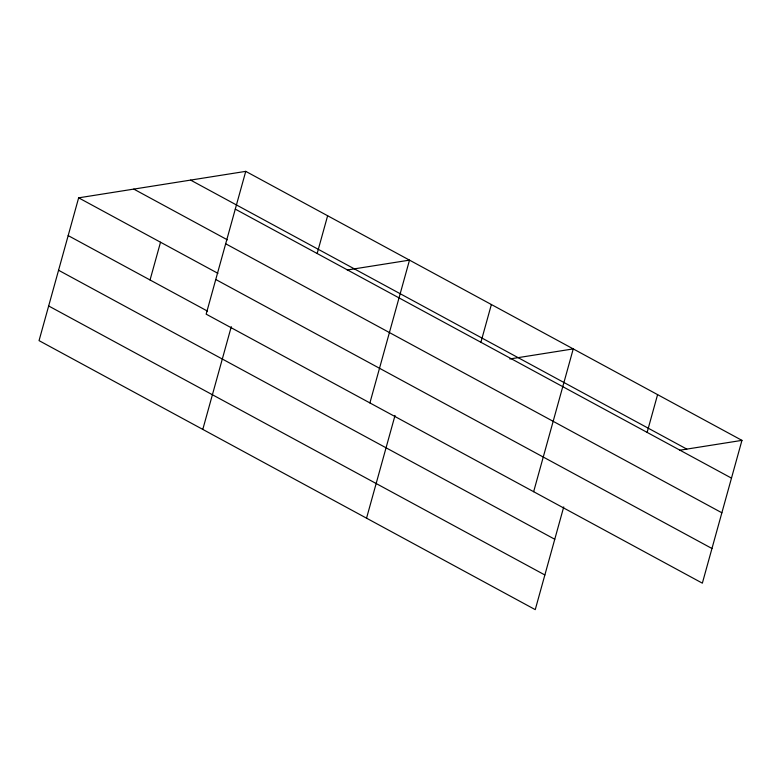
<?xml version="1.0" encoding="UTF-8"?>
<svg xmlns="http://www.w3.org/2000/svg" width="781" height="781" viewBox="0 0 781 781"><rect width="100%" height="100%" fill="white"/><g stroke="black" fill="none" stroke-linecap="round" stroke-linejoin="round"><path stroke-width="1.17" d="M245.751 171.361L206.155 314.157L702.353 583.163L741.95 440.367L245.751 171.361L78.647 197.837L39.05 340.633L535.249 609.639L563.736 506.908M150.05 279.979L160.525 242.227M202.796 429.404L231.283 326.673M317.154 253.503L327.63 215.751M369.901 402.928L409.498 260.132L347.252 269.992M366.543 518.174L395.03 415.443M480.901 342.273L491.376 304.522M533.648 491.698L573.244 348.902L509.817 358.957M647.127 432.391L657.592 394.63M679.704 450.227L741.95 440.367M190.613 180.099L686.802 449.104M235.286 209.123L731.475 478.118M133.795 189.1L227.369 239.826M225.67 243.779L721.869 512.785M78.647 197.837L217.938 273.35M215.771 279.5L711.96 548.496M68.181 235.598L207.473 311.111M58.565 270.255L554.764 539.261M48.666 305.976L544.855 574.972"/></g></svg>
